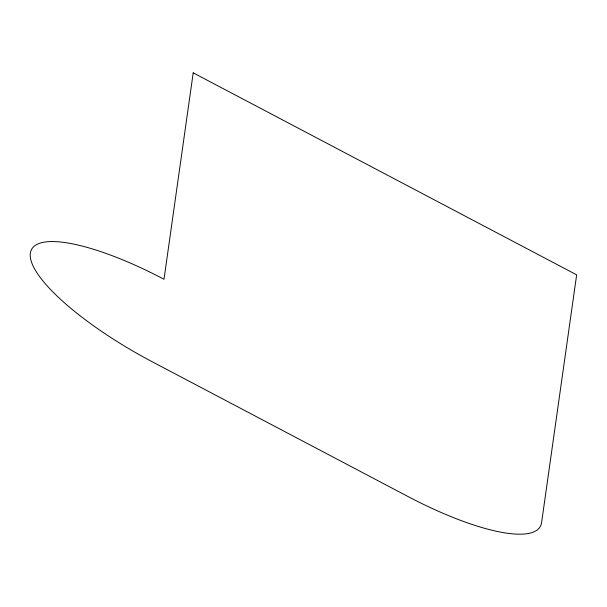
<?xml version="1.0" encoding="UTF-8"?>
<svg xmlns="http://www.w3.org/2000/svg" width="607" height="607" viewBox="0 0 607 607"><rect width="100%" height="100%" fill="white"/><g stroke="black" fill="none" stroke-linecap="round" stroke-linejoin="round"><path stroke-width="0.91" d="M193.208 72.84L164.004 279.258A145.202 39.045 29.4 0 0 30.35 253.202A145.202 39.045 29.4 0 0 152.327 361.825L407.95 496.496A145.202 39.045 29.4 0 0 541.603 522.544L576.65 274.842L193.208 72.84"/></g></svg>
